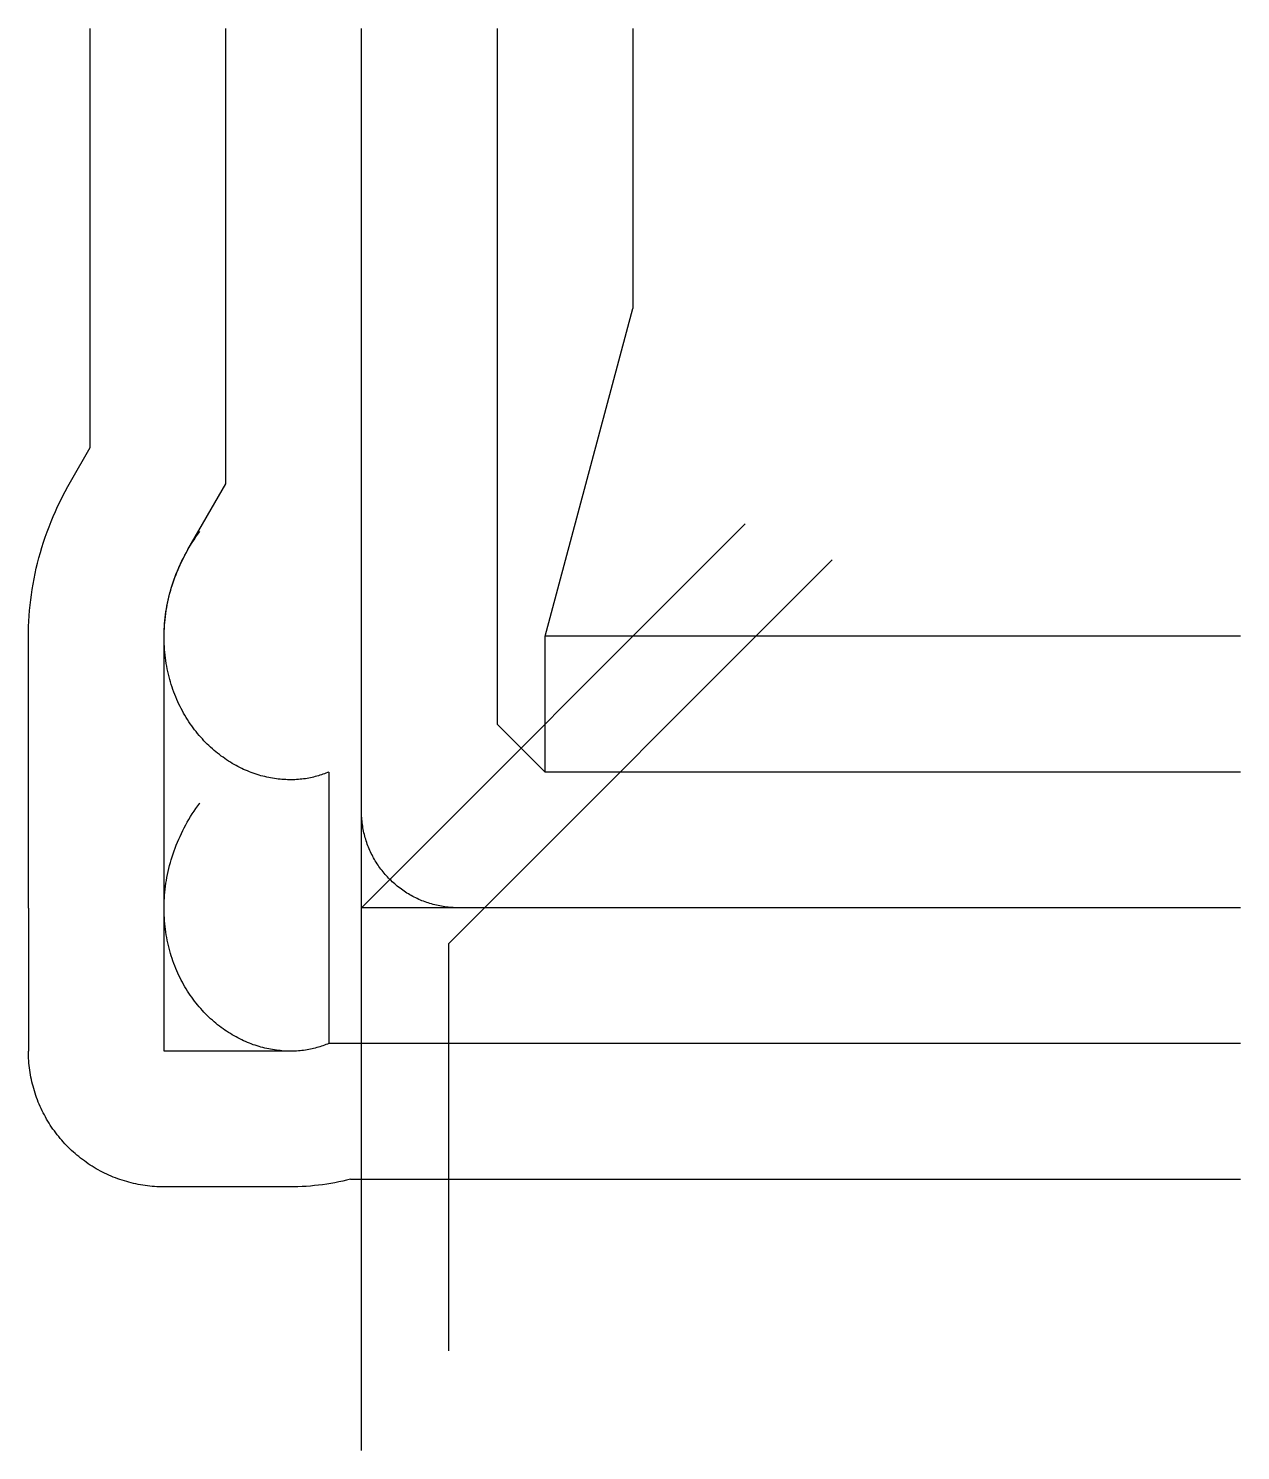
# Model space of a CAD drawing. Header units: metres. Extents: x -5683 to 15000, y -9260 to 15000.
import ezdxf

# ---------------------------------------------------------------- set-up
doc = ezdxf.new("R2010")
doc.units = ezdxf.units.M

msp = doc.modelspace()

# ---------------------------------------------------------------- linework, layer by layer
at = {"color": 1}
for p, q in [((-4630, 7849), (-4630, 15000)), ((-2315, 7229), (-2315, 15000)), ((0, 0), (0, 15000)), ((2315, 15000), (2315, 3132)), ((4630, 15000), (4630, 10222)), ((3132, 4630), (4630, 10222)), ((-4966, 7267), (-4630, 7849)), ((-2961, 6110), (-2315, 7229)), ((-5683, -10), (-5683, 4620)), ((-3368, -10), (-3368, 4620)), ((15000, 4630), (3132, 4630)), ((3132, 2315), (3132, 4630)), ((3132, 2315), (2315, 3132)), ((-557, 2315), (-557, -2315)), ((15000, 2315), (3132, 2315)), ((15000, 0), (0, 0)), ((-5683, -10), (-5683, -2447)), ((-5683, -10), (-5683, -10)), ((-3368, -2447), (-3368, -10)), ((-3368, -10), (-3368, -10)), ((15000, -2315), (-557, -2315)), ((-1212, -2447), (-3368, -2447)), ((-1212, -4762), (-3368, -4762)), ((-188, -4630), (15000, -4630))]:
    msp.add_line(p, q, dxfattribs=at)
for points in [[(15000, 0), (1650, 0), (1621, 0), (1592, 1), (1563, 2), (1534, 4), (1506, 6), (1477, 9), (1449, 12), (1420, 16), (1391, 20), (1363, 25), (1335, 30), (1307, 36), (1278, 42), (1250, 49), (1223, 56), (1195, 64), (1167, 72), (1140, 81), (1112, 90), (1085, 99), (1058, 110), (1032, 120), (1005, 131), (979, 143), (952, 155), (926, 167), (901, 180), (875, 193), (850, 207), (825, 221), (800, 236), (775, 251), (751, 266), (727, 282), (703, 298), (680, 315), (657, 332), (634, 350), (611, 368), (589, 386), (567, 405), (546, 424), (525, 443), (504, 463), (483, 483), (463, 504), (443, 525), (424, 546), (405, 567), (386, 589), (368, 611), (350, 634), (332, 657), (315, 680), (298, 703), (282, 727), (266, 751), (251, 775), (236, 800), (221, 825), (207, 850), (193, 875), (180, 901), (167, 926), (155, 952), (143, 979), (131, 1005), (120, 1032), (110, 1058), (99, 1085), (90, 1112), (81, 1140), (72, 1167), (64, 1195), (56, 1223), (49, 1250), (42, 1278), (36, 1307), (30, 1335), (25, 1363), (20, 1391), (16, 1420), (12, 1449), (9, 1477), (6, 1506), (4, 1534), (2, 1563), (1, 1592), (0, 1621), (0, 1650), (0, 1650), (0, 15000)], [(-5683, 4620), (-5683, 4710), (-5680, 4800), (-5676, 4889), (-5671, 4979), (-5664, 5070), (-5655, 5160), (-5645, 5250), (-5633, 5340), (-5619, 5430), (-5604, 5520), (-5588, 5610), (-5569, 5700), (-5549, 5790), (-5528, 5880), (-5505, 5969), (-5480, 6058), (-5454, 6147), (-5426, 6236), (-5396, 6324), (-5365, 6412), (-5332, 6500), (-5298, 6587), (-5262, 6674), (-5224, 6760), (-5185, 6846), (-5144, 6932), (-5102, 7017), (-5058, 7101), (-5013, 7184), (-4966, 7267), (-4966, 7267)], [(-557, 2315), (-581, 2305), (-606, 2295), (-631, 2285), (-657, 2276), (-682, 2267), (-709, 2259), (-735, 2250), (-762, 2243), (-789, 2236), (-817, 2229), (-844, 2222), (-872, 2216), (-901, 2211), (-930, 2206), (-958, 2201), (-988, 2197), (-1017, 2194), (-1047, 2191), (-1077, 2188), (-1107, 2186), (-1138, 2184), (-1168, 2183), (-1199, 2183), (-1230, 2183), (-1262, 2184), (-1293, 2185), (-1325, 2186), (-1357, 2189), (-1389, 2192), (-1421, 2195), (-1453, 2199), (-1485, 2204), (-1518, 2209), (-1551, 2215), (-1583, 2221), (-1616, 2228), (-1649, 2236), (-1682, 2244), (-1715, 2253), (-1748, 2262), (-1781, 2272), (-1814, 2283), (-1847, 2294), (-1880, 2307), (-1912, 2319), (-1945, 2333), (-1978, 2347), (-2011, 2361), (-2044, 2377), (-2076, 2392), (-2109, 2409), (-2141, 2426), (-2173, 2444), (-2206, 2463), (-2238, 2482), (-2269, 2502), (-2301, 2523), (-2332, 2544), (-2363, 2566), (-2394, 2588), (-2425, 2612), (-2456, 2635), (-2486, 2660), (-2516, 2685), (-2545, 2711), (-2575, 2737), (-2604, 2765), (-2632, 2792), (-2661, 2821), (-2689, 2850), (-2716, 2879), (-2743, 2910), (-2770, 2941), (-2797, 2972), (-2822, 3004), (-2848, 3037), (-2873, 3070), (-2898, 3104), (-2922, 3139), (-2945, 3174), (-2968, 3209), (-2991, 3246), (-3013, 3283), (-3035, 3320), (-3055, 3358), (-3076, 3396), (-3096, 3435), (-3115, 3475), (-3133, 3515), (-3151, 3555), (-3169, 3596), (-3185, 3638), (-3201, 3679), (-3217, 3722), (-3231, 3765), (-3245, 3808), (-3259, 3852), (-3271, 3896), (-3283, 3940), (-3294, 3985), (-3305, 4031), (-3314, 4076), (-3323, 4122), (-3331, 4169), (-3339, 4215), (-3345, 4262), (-3351, 4310), (-3356, 4357), (-3360, 4405), (-3363, 4454), (-3366, 4502), (-3367, 4551), (-3368, 4600), (-3368, 4649), (-3367, 4698), (-3365, 4747), (-3363, 4797), (-3359, 4847), (-3355, 4897), (-3350, 4947), (-3343, 4997), (-3336, 5047), (-3328, 5097), (-3319, 5147), (-3309, 5198), (-3299, 5248), (-3287, 5298), (-3274, 5349), (-3261, 5399), (-3246, 5449), (-3231, 5499), (-3214, 5550), (-3197, 5600), (-3179, 5649), (-3160, 5699), (-3140, 5749), (-3119, 5798), (-3097, 5847), (-3074, 5896), (-3050, 5945), (-3025, 5993), (-2999, 6042), (-2973, 6090), (-2945, 6137), (-2917, 6185), (-2887, 6232), (-2857, 6278), (-2825, 6325), (-2793, 6371), (-2760, 6416), (-2760, 6416)], [(0, -9260), (0, 0), (6548, 6548)], [(-3368, 4620), (-3368, 4669), (-3367, 4719), (-3364, 4768), (-3361, 4818), (-3358, 4868), (-3353, 4918), (-3347, 4968), (-3340, 5018), (-3333, 5068), (-3324, 5118), (-3315, 5169), (-3305, 5219), (-3294, 5269), (-3282, 5320), (-3269, 5370), (-3255, 5420), (-3240, 5471), (-3224, 5521), (-3207, 5571), (-3190, 5621), (-3171, 5670), (-3151, 5720), (-3131, 5770), (-3109, 5819), (-3087, 5868), (-3064, 5917), (-3040, 5966), (-3014, 6014), (-2988, 6062), (-2961, 6110), (-2961, 6110)], [(8030, 5934), (1482, -614), (1482, -7559)], [(-557, -2315), (-581, -2325), (-606, -2335), (-631, -2345), (-657, -2354), (-682, -2363), (-709, -2371), (-735, -2380), (-762, -2387), (-789, -2394), (-817, -2401), (-844, -2408), (-872, -2414), (-901, -2419), (-930, -2424), (-958, -2429), (-988, -2433), (-1017, -2436), (-1047, -2439), (-1077, -2442), (-1107, -2444), (-1138, -2446), (-1168, -2447), (-1199, -2447), (-1230, -2447), (-1262, -2446), (-1293, -2445), (-1325, -2444), (-1357, -2441), (-1389, -2438), (-1421, -2435), (-1453, -2431), (-1485, -2426), (-1518, -2421), (-1551, -2415), (-1583, -2409), (-1616, -2402), (-1649, -2394), (-1682, -2386), (-1715, -2377), (-1748, -2368), (-1781, -2358), (-1814, -2347), (-1847, -2336), (-1880, -2323), (-1912, -2311), (-1945, -2297), (-1978, -2283), (-2011, -2269), (-2044, -2253), (-2076, -2238), (-2109, -2221), (-2141, -2204), (-2173, -2186), (-2206, -2167), (-2238, -2148), (-2269, -2128), (-2301, -2107), (-2332, -2086), (-2363, -2064), (-2394, -2042), (-2425, -2018), (-2456, -1995), (-2486, -1970), (-2516, -1945), (-2545, -1919), (-2575, -1893), (-2604, -1865), (-2632, -1838), (-2661, -1809), (-2689, -1780), (-2716, -1751), (-2743, -1720), (-2770, -1689), (-2797, -1658), (-2822, -1626), (-2848, -1593), (-2873, -1560), (-2898, -1526), (-2922, -1491), (-2945, -1456), (-2968, -1421), (-2991, -1384), (-3013, -1347), (-3035, -1310), (-3055, -1272), (-3076, -1234), (-3096, -1195), (-3115, -1155), (-3133, -1115), (-3151, -1075), (-3169, -1034), (-3185, -992), (-3201, -951), (-3217, -908), (-3231, -865), (-3245, -822), (-3259, -778), (-3271, -734), (-3283, -690), (-3294, -645), (-3305, -599), (-3314, -554), (-3323, -508), (-3331, -461), (-3339, -415), (-3345, -368), (-3351, -320), (-3356, -273), (-3360, -225), (-3363, -176), (-3366, -128), (-3367, -79), (-3368, -30), (-3368, 19), (-3367, 68), (-3365, 117), (-3363, 167), (-3359, 217), (-3355, 267), (-3350, 317), (-3343, 367), (-3336, 417), (-3328, 467), (-3319, 517), (-3309, 568), (-3299, 618), (-3287, 668), (-3274, 719), (-3261, 769), (-3246, 819), (-3231, 869), (-3214, 920), (-3197, 970), (-3179, 1019), (-3160, 1069), (-3140, 1119), (-3119, 1168), (-3097, 1217), (-3074, 1266), (-3050, 1315), (-3025, 1363), (-2999, 1412), (-2973, 1460), (-2945, 1507), (-2917, 1555), (-2887, 1602), (-2857, 1648), (-2825, 1695), (-2793, 1741), (-2760, 1786), (-2760, 1786)], [(-557, -2315), (-581, -2325), (-606, -2335), (-631, -2345), (-657, -2354), (-682, -2363), (-709, -2371), (-735, -2380), (-762, -2387), (-789, -2394), (-817, -2401), (-844, -2408), (-872, -2414), (-901, -2419), (-930, -2424), (-958, -2429), (-988, -2433), (-1017, -2436), (-1047, -2439), (-1077, -2442), (-1107, -2444), (-1138, -2446), (-1168, -2447), (-1199, -2447), (-1212, -2447)], [(-3368, -4762), (-3409, -4762), (-3449, -4761), (-3490, -4759), (-3530, -4756), (-3570, -4753), (-3610, -4749), (-3650, -4745), (-3691, -4740), (-3730, -4734), (-3770, -4727), (-3810, -4720), (-3850, -4712), (-3889, -4703), (-3928, -4693), (-3968, -4683), (-4006, -4672), (-4045, -4661), (-4084, -4649), (-4122, -4636), (-4160, -4623), (-4198, -4608), (-4236, -4594), (-4273, -4578), (-4310, -4562), (-4347, -4545), (-4383, -4528), (-4419, -4510), (-4455, -4491), (-4491, -4472), (-4526, -4452), (-4561, -4431), (-4595, -4410), (-4629, -4389), (-4663, -4366), (-4696, -4343), (-4729, -4320), (-4762, -4296), (-4794, -4271), (-4825, -4246), (-4856, -4221), (-4887, -4194), (-4917, -4168), (-4947, -4140), (-4976, -4112), (-5005, -4084), (-5034, -4055), (-5061, -4026), (-5089, -3996), (-5116, -3966), (-5142, -3935), (-5167, -3904), (-5193, -3872), (-5217, -3840), (-5241, -3808), (-5265, -3775), (-5288, -3742), (-5310, -3708), (-5332, -3674), (-5353, -3639), (-5373, -3605), (-5393, -3569), (-5412, -3534), (-5431, -3498), (-5449, -3462), (-5466, -3425), (-5483, -3389), (-5499, -3352), (-5515, -3314), (-5530, -3277), (-5544, -3239), (-5557, -3201), (-5570, -3163), (-5582, -3124), (-5594, -3085), (-5604, -3046), (-5615, -3007), (-5624, -2968), (-5633, -2928), (-5641, -2889), (-5648, -2849), (-5655, -2809), (-5661, -2769), (-5666, -2729), (-5671, -2689), (-5675, -2649), (-5678, -2609), (-5680, -2568), (-5682, -2528), (-5683, -2488), (-5683, -2447)], [(-188, -4630), (-254, -4647), (-321, -4663), (-389, -4677), (-456, -4691), (-525, -4703), (-593, -4715), (-663, -4725), (-732, -4734), (-802, -4741), (-872, -4748), (-942, -4753), (-1013, -4757), (-1084, -4760), (-1155, -4762), (-1212, -4762)]]:
    msp.add_lwpolyline(points, dxfattribs=at)

doc.saveas('drawing.dxf')
